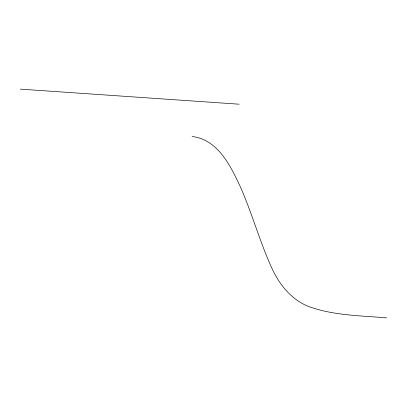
<?xml version="1.0" encoding="UTF-8"?>
<svg xmlns="http://www.w3.org/2000/svg" width="407" height="407" viewBox="0 0 407 407"><rect width="100%" height="100%" fill="white"/><g stroke="black" fill="none" stroke-linecap="round" stroke-linejoin="round"><path stroke-width="0.61" d="M20.35 89.128L239.128 104.197M386.65 317.872C361.411 315.695 335.47 315.598 311.228 307.427C292.699 301.241 279.563 285.302 271.774 267.969C259.752 241.631 252.142 213.558 240.461 187.078C230.733 166.081 217.948 139.57 192.129 136.508"/></g></svg>
